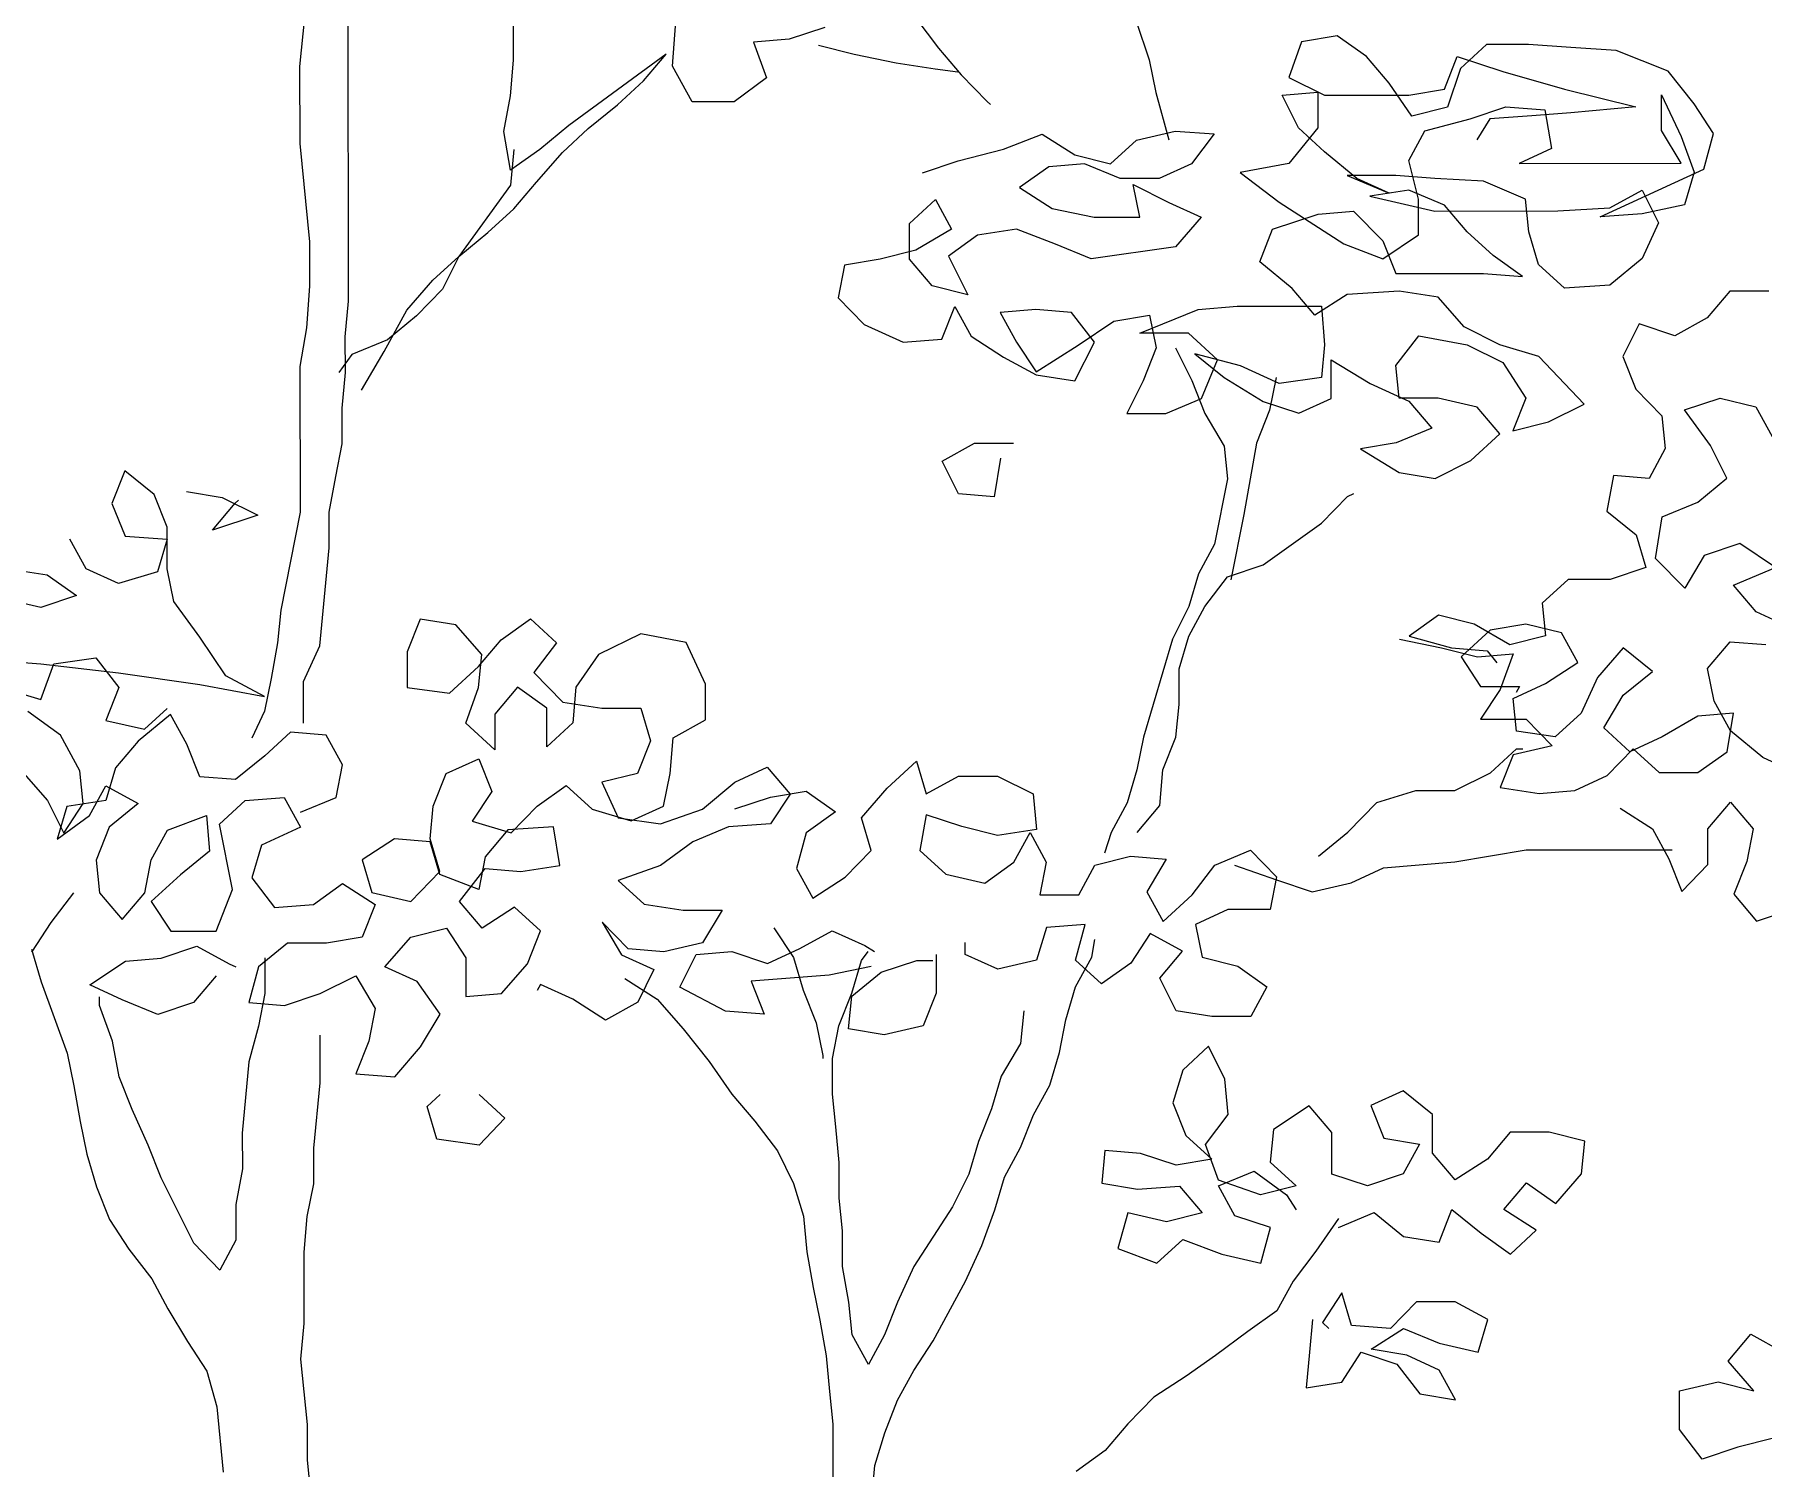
# Model space of a CAD drawing. Header units: inches. Extents: x 295786 to 300745, y 68261 to 70432.
# Drawn here: x 296201.12 to 296233.64, y 70296.56 to 70323.54 of the extents above; entities that cross this region are included whole.
import ezdxf

# ---------------------------------------------------------------- set-up
doc = ezdxf.new("R2010")
doc.units = ezdxf.units.IN
doc.header["$MEASUREMENT"] = 0
doc.layers.add('Tree', color=102, linetype='Continuous')

# ---------------------------------------------------------------- blocks, each defined once
blk = doc.blocks.new('T2')
at = {"layer": 'Tree'}
for p, q in [((-9.269, 231.138), (-9.266, 233.819)), ((-3.754, 223.092), (-3.744, 233.02)), ((-2.336, 233.118), (-2.121, 230.934)), ((-30.062, 232.447), (-30.496, 231.156)), ((-22.697, 232.54), (-23.456, 231.547)), ((-19.665, 232.239), (-18.474, 231.841)), ((-14.576, 230.944), (-14.683, 232.434)), ((-46.092, 231.467), (-44.575, 231.565)), ((-44.575, 231.565), (-43.167, 231.663)), ((-43.167, 231.663), (-41.759, 231.662)), ((-41.759, 231.662), (-40.894, 230.867)), ((-37.752, 231.262), (-36.777, 231.956)), ((-36.777, 231.956), (-35.586, 231.756)), ((-35.586, 231.756), (-35.154, 230.565)), ((-23.456, 231.547), (-24.215, 230.655)), ((-19.449, 231.643), (-20.641, 231.347)), ((-18.474, 231.841), (-17.283, 231.741)), ((-17.283, 231.741), (-17.717, 230.55)), ((-47.825, 230.774), (-46.092, 231.467)), ((-40.785, 231.264), (-42.302, 230.769)), ((-40.353, 230.172), (-40.785, 231.264)), ((-38.511, 230.369), (-37.752, 231.262)), ((-30.496, 231.156), (-30.714, 230.064)), ((-22.049, 231.05), (-23.349, 230.852)), ((-20.641, 231.347), (-22.049, 231.05)), ((-13.602, 230.447), (-14.359, 231.341)), ((-14.359, 231.341), (-11.112, 228.956)), ((-9.162, 229.947), (-9.269, 231.138)), ((-48.693, 229.682), (-47.825, 230.774)), ((-42.302, 230.769), (-44.36, 230.175)), ((-40.894, 230.867), (-40.462, 229.576)), ((-35.154, 230.565), (-36.346, 229.97)), ((-24.215, 230.655), (-25.083, 229.762)), ((-23.349, 230.852), (-24.107, 230.754)), ((-17.717, 230.55), (-16.635, 229.755)), ((-15.227, 229.754), (-14.576, 230.944)), ((-12.736, 229.652), (-13.602, 230.447)), ((-2.121, 230.934), (-2.124, 228.353)), ((-47.609, 229.979), (-48.26, 228.59)), ((-47.61, 228.788), (-47.609, 229.979)), ((-44.36, 230.175), (-46.743, 229.581)), ((-39.162, 229.972), (-40.353, 230.172)), ((-39.271, 229.277), (-38.511, 230.369)), ((-36.346, 229.97), (-39.162, 229.972)), ((-36.129, 230.069), (-36.13, 228.878)), ((-34.938, 229.969), (-36.129, 230.069)), ((-35.48, 228.877), (-34.938, 229.969)), ((-30.714, 230.064), (-31.149, 228.476)), ((-8.946, 228.756), (-9.162, 229.947)), ((-49.343, 228.69), (-48.693, 229.682)), ((-46.743, 229.581), (-44.577, 229.381)), ((-44.577, 229.381), (-43.278, 229.281)), ((-43.711, 229.48), (-43.929, 228.189)), ((-42.411, 229.578), (-43.711, 229.48)), ((-43.278, 229.281), (-41.87, 229.18)), ((-41.22, 229.18), (-42.411, 229.578)), ((-40.462, 229.576), (-39.271, 229.277)), ((-25.083, 229.762), (-25.191, 229.663)), ((-16.635, 229.755), (-15.227, 229.754)), ((-11.762, 228.857), (-12.736, 229.652)), ((-49.02, 227.499), (-49.343, 228.69)), ((-48.261, 227.696), (-47.61, 228.788)), ((-41.87, 229.18), (-41.438, 228.485)), ((-39.704, 228.781), (-41.22, 229.18)), ((-39.164, 227.788), (-39.704, 228.781)), ((-36.348, 228.084), (-35.48, 228.877)), ((-36.13, 228.878), (-35.157, 227.685)), ((-31.365, 228.774), (-32.665, 228.676)), ((-32.665, 228.676), (-31.908, 227.683)), ((-30.066, 228.475), (-31.365, 228.774)), ((-26.925, 228.671), (-28.008, 227.977)), ((-25.626, 228.174), (-26.925, 228.671)), ((-10.897, 228.062), (-11.762, 228.857)), ((-11.112, 228.956), (-10.138, 228.161)), ((-9.164, 227.465), (-8.946, 228.756)), ((-48.26, 228.59), (-48.695, 227.399)), ((-43.929, 228.189), (-42.846, 227.692)), ((-37.432, 227.191), (-36.348, 228.084)), ((-29.2, 227.68), (-30.066, 228.475)), ((-24.11, 227.775), (-25.626, 228.174)), ((-10.138, 228.161), (-9.164, 227.465)), ((-9.272, 228.16), (-9.165, 226.969)), ((-2.124, 228.353), (-2.452, 225.077)), ((-42.846, 227.692), (-48.261, 227.696)), ((-39.49, 226.498), (-39.164, 227.788)), ((-35.157, 227.685), (-33.533, 227.386)), ((-31.908, 227.683), (-30.825, 227.185)), ((-29.526, 227.184), (-28.334, 227.68)), ((-28.008, 227.977), (-29.2, 227.68)), ((-28.334, 227.68), (-27.142, 227.579)), ((-27.142, 227.579), (-26.168, 226.884)), ((-22.919, 227.377), (-24.11, 227.775)), ((-10.031, 227.069), (-10.897, 228.062)), ((-45.556, 225.907), (-49.02, 227.499)), ((-48.695, 227.399), (-48.371, 226.307)), ((-43.064, 226.501), (-41.656, 227.095)), ((-41.656, 227.095), (-40.031, 227.193)), ((-40.031, 227.193), (-38.731, 227.291)), ((-38.731, 227.291), (-37.107, 227.29)), ((-37.107, 227.29), (-38.515, 226.696)), ((-38.515, 226.696), (-37.432, 227.191)), ((-33.533, 227.386), (-34.833, 226.395)), ((-29.959, 226.986), (-31.151, 226.392)), ((-30.825, 227.185), (-29.526, 227.184)), ((-30.177, 225.894), (-29.959, 226.986)), ((-9.274, 226.175), (-10.031, 227.069)), ((-9.165, 226.969), (-7.434, 224.585)), ((-46.963, 226.802), (-47.505, 225.71)), ((-45.88, 226.205), (-46.963, 226.802)), ((-43.173, 225.409), (-43.064, 226.501)), ((-40.357, 226.3), (-39.165, 226.795)), ((-37.865, 226.596), (-40.032, 226.101)), ((-39.491, 225.306), (-39.49, 226.498)), ((-39.165, 226.795), (-37.865, 226.596)), ((-34.833, 226.395), (-37.001, 225.007)), ((-31.151, 226.392), (-32.234, 225.896)), ((-26.168, 226.884), (-27.252, 226.19)), ((-23.353, 226.484), (-23.895, 225.492)), ((-22.487, 225.689), (-23.353, 226.484)), ((-48.371, 226.307), (-46.963, 226.008)), ((-46.963, 226.008), (-45.556, 225.907)), ((-44.147, 226.105), (-45.88, 226.205)), ((-40.032, 226.101), (-44.147, 226.105)), ((-41.116, 225.407), (-40.357, 226.3)), ((-37.324, 226.099), (-38.3, 225.107)), ((-36.133, 225.999), (-37.324, 226.099)), ((-34.617, 225.501), (-36.133, 225.999)), ((-32.234, 225.896), (-31.369, 224.903)), ((-28.66, 225.893), (-30.177, 225.894)), ((-27.252, 226.19), (-28.66, 225.893)), ((-8.408, 225.38), (-9.274, 226.175)), ((-47.505, 225.71), (-46.965, 224.519)), ((-43.499, 224.317), (-43.173, 225.409)), ((-41.983, 224.614), (-41.116, 225.407)), ((-38.301, 224.511), (-39.491, 225.306)), ((-34.185, 224.409), (-34.617, 225.501)), ((-27.362, 224.998), (-26.062, 225.494)), ((-26.062, 225.494), (-24.762, 225.294)), ((-24.762, 225.294), (-23.788, 224.598)), ((-23.895, 225.492), (-22.705, 224.796)), ((-22.489, 224.498), (-22.487, 225.689)), ((-7.434, 224.585), (-8.408, 225.38)), ((-42.958, 223.919), (-41.983, 224.614)), ((-38.3, 225.107), (-38.734, 224.015)), ((-37.001, 225.007), (-38.301, 224.511)), ((-31.369, 224.903), (-28.553, 224.503)), ((-28.553, 224.503), (-27.362, 224.998)), ((-22.705, 224.796), (-21.514, 224.497)), ((-2.452, 225.077), (-2.453, 223.588)), ((-46.965, 224.519), (-45.883, 223.624)), ((-44.367, 223.524), (-43.499, 224.317)), ((-35.269, 223.516), (-34.185, 224.409)), ((-23.788, 224.598), (-24.439, 223.308)), ((-23.248, 223.605), (-22.489, 224.498)), ((-21.514, 224.497), (-20.323, 224.298)), ((-20.323, 224.298), (-20.107, 223.205)), ((-7.434, 224.585), (-6.894, 223.492)), ((-6.569, 223.79), (-7.434, 224.585)), ((-45.883, 223.624), (-44.367, 223.524)), ((-41.659, 224.018), (-42.958, 223.919)), ((-38.734, 224.015), (-41.659, 224.018)), ((-36.028, 222.623), (-35.269, 223.516)), ((-24.439, 223.308), (-23.248, 223.605)), ((-6.894, 223.492), (-6.028, 222.598)), ((-5.703, 222.796), (-6.569, 223.79)), ((-2.453, 223.588), (-2.347, 222.198)), ((-51.19, 223.43), (-49.89, 223.429)), ((-49.89, 223.429), (-49.133, 222.535)), ((-41.011, 222.23), (-40.143, 223.222)), ((-40.143, 223.222), (-38.843, 223.42)), ((-38.843, 223.42), (-37.111, 223.319)), ((-37.111, 223.319), (-36.028, 222.623)), ((-36.245, 222.921), (-36.354, 221.631)), ((-33.429, 222.919), (-36.245, 222.921)), ((-32.129, 222.818), (-33.429, 222.919)), ((-24.006, 222.911), (-24.549, 221.918)), ((-23.574, 221.818), (-24.006, 222.911)), ((-20.107, 223.205), (-20.974, 222.313)), ((-3.646, 221.901), (-3.754, 223.092)), ((-49.133, 222.535), (-48.051, 221.938)), ((-48.051, 221.938), (-46.859, 222.334)), ((-46.859, 222.334), (-46.318, 221.242)), ((-30.18, 222.022), (-32.129, 222.818)), ((-30.505, 222.618), (-30.723, 221.527)), ((-29.314, 222.419), (-30.505, 222.618)), ((-28.123, 221.624), (-29.314, 222.419)), ((-28.665, 221.723), (-27.905, 222.716)), ((-27.905, 222.716), (-26.714, 222.814)), ((-26.714, 222.814), (-25.523, 222.714)), ((-25.523, 222.714), (-26.065, 221.721)), ((-20.974, 222.313), (-22.275, 221.718)), ((-6.028, 222.598), (-5.054, 221.803)), ((-4.947, 221.406), (-5.703, 222.796)), ((-42.202, 221.635), (-41.011, 222.23)), ((-39.495, 221.931), (-41.119, 221.635)), ((-38.737, 220.938), (-39.495, 221.931)), ((-32.781, 221.131), (-31.805, 222.024)), ((-31.805, 222.024), (-30.18, 222.022)), ((-24.549, 221.918), (-25.633, 221.224)), ((-22.275, 221.718), (-23.574, 221.818)), ((-5.054, 221.803), (-3.864, 221.305)), ((-3.648, 220.71), (-3.646, 221.901)), ((-2.347, 222.198), (-2.131, 220.907)), ((-46.318, 221.242), (-46.753, 220.15)), ((-45.02, 219.652), (-43.503, 221.239)), ((-43.503, 221.239), (-42.202, 221.635)), ((-41.119, 221.635), (-42.311, 221.04)), ((-36.354, 221.631), (-36.247, 220.538)), ((-33.539, 220.933), (-32.022, 221.329)), ((-32.022, 221.329), (-32.998, 220.536)), ((-31.372, 221.527), (-31.915, 220.436)), ((-30.723, 221.527), (-30.29, 220.434)), ((-28.016, 220.432), (-28.665, 221.723)), ((-26.716, 220.729), (-28.123, 221.624)), ((-26.065, 221.721), (-26.716, 220.729)), ((-25.633, 221.224), (-26.716, 220.63)), ((-4.19, 220.114), (-4.947, 221.406)), ((-3.864, 221.305), (-3.431, 220.709)), ((-42.311, 221.04), (-43.071, 219.849)), ((-38.847, 219.846), (-38.737, 220.938)), ((-36.571, 221.134), (-37.872, 220.341)), ((-36.573, 219.844), (-36.571, 221.134)), ((-34.839, 220.339), (-33.539, 220.933)), ((-32.24, 219.84), (-32.781, 221.131)), ((-26.716, 220.63), (-28.016, 220.432)), ((-3.541, 219.518), (-3.648, 220.71)), ((-2.131, 220.907), (-2.136, 216.042)), ((-46.753, 220.15), (-47.62, 219.257)), ((-37.872, 220.341), (-39.172, 219.747)), ((-36.247, 220.538), (-34.839, 220.339)), ((-34.731, 220.537), (-34.515, 219.445)), ((-32.998, 220.536), (-34.298, 219.743)), ((-31.915, 220.436), (-32.349, 219.344)), ((-30.29, 220.434), (-29.75, 219.342)), ((-50.76, 219.558), (-51.303, 218.566)), ((-49.569, 219.855), (-50.76, 219.558)), ((-48.378, 219.457), (-49.569, 219.855)), ((-49.246, 218.266), (-48.378, 219.457)), ((-43.83, 219.056), (-45.02, 219.652)), ((-43.071, 219.849), (-42.639, 218.757)), ((-42.205, 218.657), (-41.446, 219.55)), ((-41.446, 219.55), (-40.147, 219.847)), ((-40.147, 219.847), (-38.847, 219.846)), ((-39.172, 219.747), (-39.931, 218.854)), ((-35.49, 219.346), (-36.573, 219.844)), ((-34.298, 219.743), (-35.49, 219.346)), ((-34.515, 219.445), (-34.083, 218.352)), ((-31.05, 219.343), (-32.24, 219.84)), ((-3.542, 218.327), (-3.541, 219.518)), ((-47.62, 219.257), (-47.729, 218.165)), ((-42.639, 218.757), (-43.83, 219.056)), ((-39.931, 218.854), (-38.74, 218.356)), ((-32.349, 219.344), (-33, 218.252)), ((-29.75, 219.342), (-31.05, 219.343)), ((-49.788, 217.174), (-49.246, 218.266)), ((-41.232, 217.763), (-42.205, 218.657)), ((-38.74, 218.356), (-37.549, 218.157)), ((-34.083, 218.352), (-33.652, 215.969)), ((-24.661, 218.345), (-25.96, 218.346)), ((-23.578, 217.748), (-24.661, 218.345)), ((-3.326, 217.235), (-3.542, 218.327)), ((-47.729, 218.165), (-47.189, 217.172)), ((-40.041, 217.166), (-41.232, 217.763)), ((-37.549, 218.157), (-38.849, 217.364)), ((-33, 218.252), (-33.11, 217.16)), ((-25.528, 217.849), (-25.312, 216.558)), ((-24.121, 216.656), (-23.578, 217.748)), ((-48.814, 216.379), (-49.788, 217.174)), ((-47.189, 217.172), (-45.997, 217.27)), ((-45.997, 217.27), (-45.782, 216.079)), ((-38.849, 217.364), (-40.041, 217.166)), ((-33.11, 217.16), (-32.678, 214.976)), ((-3.111, 216.043), (-3.326, 217.235)), ((2.738, 216.634), (3.714, 217.427)), ((3.714, 217.427), (4.146, 216.335)), ((-37.117, 216.568), (-37.334, 216.668)), ((-36.252, 215.674), (-37.117, 216.568)), ((-25.312, 216.558), (-24.121, 216.656)), ((0.464, 216.537), (-0.728, 215.942)), ((1.655, 216.734), (0.464, 216.537)), ((2.304, 215.542), (2.738, 216.634)), ((-47.623, 215.882), (-48.814, 216.379)), ((-45.782, 216.079), (-46.758, 215.286)), ((-33.652, 215.969), (-33.221, 213.785)), ((-3.112, 214.852), (-3.111, 216.043)), ((-2.136, 216.042), (-1.49, 212.766)), ((0.03, 216.338), (-0.078, 216.438)), ((0.787, 215.444), (0.03, 216.338)), ((4.146, 216.335), (3.711, 215.243)), ((-47.408, 214.492), (-47.623, 215.882)), ((-34.304, 214.282), (-36.252, 215.674)), ((-0.728, 215.942), (0.787, 215.444)), ((2.302, 214.152), (2.304, 215.542)), ((-51.416, 214.197), (-50.224, 214.991)), ((-50.224, 214.991), (-49.033, 214.593)), ((-46.758, 215.286), (-47.084, 214.194)), ((-32.678, 214.976), (-32.138, 213.983)), ((-2.79, 211.575), (-3.112, 214.852)), ((3.711, 215.243), (2.303, 215.145)), ((2.303, 215.145), (2.627, 214.053)), ((5.01, 214.15), (5.553, 215.142)), ((-49.033, 214.593), (-48.384, 213.5)), ((-48.384, 213.5), (-47.408, 214.492)), ((-33.113, 213.884), (-34.304, 214.282)), ((-50.008, 213.601), (-51.416, 214.197)), ((-47.084, 214.194), (-45.893, 213.796)), ((-45.893, 213.796), (-44.485, 213.794)), ((-44.485, 213.794), (-43.619, 213)), ((-32.356, 212.891), (-33.113, 213.884)), ((-32.138, 213.983), (-31.814, 212.89)), ((2.085, 213.06), (2.302, 214.152)), ((2.627, 214.053), (3.926, 213.655)), ((3.926, 213.655), (5.01, 214.15)), ((6.309, 213.95), (5.334, 213.256)), ((7.609, 214.148), (6.309, 213.95)), ((-50.767, 212.708), (-50.008, 213.601)), ((5.334, 213.256), (6.525, 212.858)), ((6.525, 212.858), (7.825, 213.155)), ((-52.068, 212.113), (-50.767, 212.708)), ((-43.619, 213), (-43.728, 211.908)), ((-41.345, 212.303), (-40.154, 212.6)), ((-40.154, 212.6), (-39.18, 211.904)), ((-31.815, 211.898), (-32.356, 212.891)), ((-31.814, 212.89), (-31.274, 211.798)), ((-1.49, 212.766), (-1.382, 211.673)), ((1.217, 211.87), (2.085, 213.06)), ((-44.812, 211.015), (-44.27, 212.007)), ((-44.27, 212.007), (-43.078, 212.304)), ((-43.078, 212.304), (-41.887, 212.105)), ((-42.537, 211.609), (-41.345, 212.303)), ((-41.887, 212.105), (-40.913, 211.21)), ((-15.028, 211.685), (-13.512, 211.981)), ((-13.512, 211.981), (-12.105, 211.285)), ((-9.829, 212.475), (-10.696, 211.681)), ((-8.855, 211.779), (-9.829, 212.475)), ((-8.206, 211.282), (-7.338, 212.274)), ((-7.338, 212.274), (-6.147, 212.472)), ((-6.147, 212.472), (-5.715, 211.379)), ((-49.902, 211.714), (-51.093, 211.616)), ((-49.145, 210.82), (-49.902, 211.714)), ((-47.304, 210.719), (-46.328, 211.513)), ((-46.328, 211.513), (-45.463, 210.519)), ((-43.728, 211.908), (-42.537, 211.609)), ((-41.779, 211.41), (-42.105, 211.013)), ((-40.588, 211.508), (-41.779, 211.41)), ((-40.263, 211.508), (-41.455, 211.211)), ((-39.18, 211.904), (-40.588, 211.508)), ((-38.855, 211.804), (-40.263, 211.508)), ((-31.491, 210.805), (-31.815, 211.898)), ((-31.274, 211.798), (-30.302, 208.521)), ((-15.68, 210.296), (-15.028, 211.685)), ((-10.696, 211.681), (-9.939, 210.688)), ((-8.098, 210.885), (-8.855, 211.779)), ((-5.715, 211.379), (-5.716, 210.188)), ((-2.25, 210.384), (-2.79, 211.575)), ((-1.382, 211.673), (-1.167, 210.482)), ((0.349, 210.58), (1.217, 211.87)), ((-49.362, 209.728), (-49.145, 210.82)), ((-43.73, 210.319), (-44.812, 211.015)), ((-41.455, 211.211), (-42.646, 211.311)), ((-42.646, 211.311), (-42.214, 210.119)), ((-40.913, 211.21), (-41.564, 210.218)), ((-31.493, 209.614), (-31.491, 210.805)), ((-12.105, 211.285), (-11.348, 210.193)), ((-8.099, 210.19), (-8.206, 211.282)), ((-7.124, 209.991), (-8.098, 210.885)), ((4.682, 211.172), (3.923, 210.18)), ((6.523, 210.972), (3.924, 210.676)), ((6.09, 210.972), (4.682, 211.172)), ((6.522, 209.781), (6.09, 210.972)), ((8.906, 211.168), (6.523, 210.972)), ((-46.33, 209.924), (-47.304, 210.719)), ((-45.463, 210.519), (-44.922, 209.327)), ((-42.647, 209.822), (-43.73, 210.319)), ((-41.564, 210.218), (-42.864, 210.219)), ((-42.864, 210.219), (-42.756, 210.02)), ((-15.681, 209.104), (-15.68, 210.296)), ((-11.348, 210.193), (-11.241, 209.001)), ((-9.939, 210.688), (-10.915, 209.696)), ((-10.374, 209.497), (-9.398, 210.191)), ((-9.398, 210.191), (-8.641, 209.297)), ((-7.667, 208.998), (-8.099, 210.19)), ((-5.716, 210.188), (-7.124, 209.991)), ((-2.251, 208.994), (-2.25, 210.384)), ((-1.167, 210.482), (-0.951, 209.39)), ((-0.951, 209.886), (0.349, 210.58)), ((1.216, 210.281), (-0.951, 209.886)), ((3.924, 210.676), (1.216, 210.281)), ((3.923, 210.18), (4.355, 209.087)), ((-49.905, 208.736), (-49.362, 209.728)), ((-45.681, 208.832), (-46.33, 209.924)), ((-42.757, 208.73), (-42.647, 209.822)), ((-42.214, 210.119), (-41.565, 209.126)), ((-31.385, 208.522), (-31.493, 209.614)), ((-10.915, 209.696), (-12.215, 209.498)), ((7.822, 210.177), (6.522, 209.781)), ((-49.797, 208.041), (-50.013, 209.332)), ((-50.013, 209.332), (-48.821, 209.231)), ((-48.821, 209.231), (-47.631, 208.535)), ((-44.922, 209.327), (-44.057, 208.532)), ((-43.081, 209.127), (-43.949, 208.234)), ((-41.565, 209.126), (-43.081, 209.127)), ((-14.598, 208.508), (-15.681, 209.104)), ((-13.514, 209.5), (-13.84, 208.408)), ((-12.215, 209.498), (-13.514, 209.5)), ((-10.375, 208.206), (-10.374, 209.497)), ((-8.641, 209.297), (-8.642, 208.106)), ((-0.951, 209.39), (-0.519, 208.496)), ((1.647, 208.295), (2.189, 209.288)), ((2.189, 209.288), (3.271, 208.393)), ((3.055, 208.791), (2.298, 209.486)), ((4.355, 209.087), (3.055, 208.791)), ((5.871, 208.59), (6.955, 209.383)), ((-50.989, 207.843), (-49.905, 208.736)), ((-47.631, 208.535), (-46.548, 208.038)), ((-46.548, 208.038), (-45.681, 208.832)), ((-44.057, 208.532), (-42.757, 208.73)), ((-30.953, 207.429), (-31.385, 208.522)), ((-30.302, 208.521), (-30.087, 207.429)), ((-14.491, 207.316), (-14.598, 208.508)), ((-11.241, 209.001), (-10.375, 208.206)), ((-8.642, 208.106), (-7.667, 208.998)), ((-3.552, 207.605), (-3.01, 208.597)), ((-3.01, 208.597), (-1.819, 208.696)), ((-1.819, 208.696), (-0.953, 207.901)), ((5.22, 207.399), (5.871, 208.59)), ((-48.823, 207.345), (-49.797, 208.041)), ((-46.656, 208.137), (-47.524, 207.344)), ((-45.791, 207.243), (-46.656, 208.137)), ((-43.949, 208.234), (-42.649, 207.936)), ((-42.757, 208.134), (-42.974, 208.134)), ((-41.892, 207.339), (-42.757, 208.134)), ((-42.649, 207.936), (-42.217, 206.843)), ((-13.84, 208.408), (-13.408, 207.315)), ((-0.953, 207.901), (0.021, 207.106)), ((1.212, 207.204), (1.647, 208.295)), ((3.271, 208.393), (4.029, 207.499)), ((-52.072, 207.348), (-50.989, 207.843)), ((-47.524, 207.344), (-48.823, 207.345)), ((-40.701, 206.743), (-41.892, 207.339)), ((-30.846, 206.238), (-30.953, 207.429)), ((-30.087, 207.429), (-29.763, 206.336)), ((-22.722, 207.72), (-23.048, 206.629)), ((-21.748, 206.826), (-22.722, 207.72)), ((-17.74, 207.518), (-18.499, 206.625)), ((-16.658, 207.02), (-17.74, 207.518)), ((-14.276, 206.224), (-14.491, 207.316)), ((-13.408, 207.315), (-12.217, 207.017)), ((-8.101, 207.807), (-8.535, 206.716)), ((-7.018, 207.31), (-8.101, 207.807)), ((-6.586, 206.218), (-7.018, 207.31)), ((-3.337, 206.513), (-3.552, 207.605)), ((4.029, 207.499), (4.352, 206.407)), ((5.11, 206.307), (5.22, 207.399)), ((7.169, 207.397), (6.302, 206.405)), ((-44.708, 206.746), (-45.791, 207.243)), ((-43.517, 206.646), (-44.708, 206.746)), ((-42.217, 206.843), (-43.517, 206.646)), ((-39.401, 206.742), (-40.701, 206.743)), ((-38.102, 206.343), (-39.401, 206.742)), ((-25.43, 207.226), (-26.622, 206.632)), ((-24.13, 207.225), (-25.43, 207.226)), ((-23.048, 206.629), (-24.13, 207.225)), ((-20.883, 205.832), (-21.748, 206.826)), ((-19.041, 206.724), (-20.016, 206.03)), ((-17.849, 206.525), (-19.041, 206.724)), ((-15.576, 206.126), (-16.658, 207.02)), ((-12.217, 207.017), (-12.76, 205.826)), ((-11.026, 206.916), (-11.893, 206.123)), ((-10.052, 206.22), (-11.026, 206.916)), ((-8.535, 206.716), (-7.886, 205.722)), ((0.021, 207.106), (1.212, 207.204)), ((4.353, 206.903), (3.269, 206.309)), ((4.893, 205.91), (4.353, 206.903)), ((-49.907, 206.353), (-50.666, 205.46)), ((-49.15, 205.459), (-49.907, 206.353)), ((-46.225, 206.152), (-47.309, 205.458)), ((-37.129, 205.35), (-38.102, 206.343)), ((-30.089, 205.344), (-30.846, 206.238)), ((-29.763, 206.336), (-29.222, 205.343)), ((-26.622, 206.632), (-26.731, 205.44)), ((-18.499, 206.625), (-17.85, 205.631)), ((-16.659, 206.127), (-17.849, 206.525)), ((-13.193, 205.727), (-14.276, 206.224)), ((-9.186, 205.326), (-10.052, 206.22)), ((-6.479, 205.125), (-6.586, 206.218)), ((-2.146, 206.015), (-3.337, 206.513)), ((-1.604, 206.511), (-2.147, 205.519)), ((-0.305, 206.411), (-1.604, 206.511)), ((0.561, 205.616), (-0.305, 206.411)), ((3.269, 206.309), (4.243, 205.514)), ((4.352, 206.407), (5.652, 206.207)), ((5.759, 205.314), (5.11, 206.307)), ((5.652, 206.207), (5.976, 205.115)), ((6.302, 206.405), (5.759, 205.314)), ((-24.24, 205.537), (-23.049, 205.934)), ((-23.049, 205.934), (-22.833, 204.742)), ((-21.209, 204.741), (-20.883, 205.832)), ((-20.016, 206.03), (-19.042, 205.335)), ((-17.85, 205.631), (-16.443, 205.531)), ((-14.168, 205.628), (-15.576, 206.126)), ((-12.76, 205.826), (-14.168, 205.628)), ((-11.893, 206.123), (-13.193, 205.727)), ((-7.886, 205.722), (-9.186, 205.326)), ((0.126, 203.432), (0.561, 205.616)), ((0.995, 205.913), (0.885, 204.722)), ((2.294, 205.416), (0.995, 205.913)), ((5.976, 205.115), (4.893, 205.91)), ((-50.666, 205.46), (-50.451, 204.368)), ((-49.151, 204.268), (-49.15, 205.459)), ((-47.309, 205.458), (-47.851, 204.465)), ((-36.155, 204.555), (-37.129, 205.35)), ((-29.222, 205.343), (-29.007, 204.648)), ((-26.515, 205.341), (-27.057, 204.348)), ((-26.731, 205.44), (-25.432, 205.241)), ((-25.974, 204.348), (-26.515, 205.341)), ((-25.432, 205.241), (-24.24, 205.537)), ((-19.042, 205.335), (-18.718, 204.143)), ((-16.443, 205.531), (-15.252, 205.034)), ((-15.252, 205.034), (-14.169, 204.238)), ((-10.812, 204.236), (-10.594, 205.526)), ((-10.594, 205.526), (-9.078, 205.425)), ((-9.078, 205.425), (-8.321, 204.531)), ((-6.805, 204.034), (-6.479, 205.125)), ((-6.805, 203.934), (-6.479, 205.026)), ((-6.479, 205.026), (-5.288, 205.124)), ((-5.288, 205.124), (-4.205, 204.429)), ((-2.147, 205.519), (-0.848, 204.922)), ((2.834, 204.423), (2.294, 205.416)), ((4.243, 205.514), (4.675, 204.421)), ((-47.851, 204.465), (-48.286, 203.374)), ((-43.086, 204.759), (-47.959, 204.763)), ((-40.703, 204.36), (-43.086, 204.759)), ((-33.88, 204.751), (-34.747, 203.859)), ((-32.689, 204.254), (-33.88, 204.751)), ((-29.873, 204.549), (-31.064, 204.451)), ((-31.064, 204.451), (-30.416, 203.359)), ((-28.682, 204.251), (-29.873, 204.549)), ((-22.833, 204.742), (-23.7, 203.949)), ((-20.343, 203.846), (-21.209, 204.741)), ((-8.321, 204.531), (-8.105, 203.439)), ((-4.205, 204.429), (-4.531, 203.337)), ((-0.848, 204.922), (-0.524, 203.83)), ((0.885, 204.722), (1.859, 203.927)), ((3.05, 203.33), (2.834, 204.423)), ((4.675, 204.421), (4.566, 203.329)), ((-50.451, 204.368), (-50.019, 203.276)), ((-48.286, 203.374), (-49.151, 204.268)), ((-38.321, 204.159), (-40.703, 204.36)), ((-37.238, 203.662), (-38.321, 204.159)), ((-33.339, 204.254), (-34.747, 203.759)), ((-34.747, 203.859), (-34.532, 202.766)), ((-31.932, 203.261), (-32.689, 204.254)), ((-28.141, 203.257), (-28.682, 204.251)), ((-27.057, 204.348), (-26.842, 203.256)), ((-25, 203.652), (-25.974, 204.348)), ((-23.7, 203.949), (-25, 203.652)), ((-19.261, 203.151), (-20.343, 203.846)), ((-18.718, 204.143), (-19.261, 203.151)), ((-14.169, 204.238), (-12.762, 203.741)), ((-9.513, 204.036), (-10.812, 204.236)), ((-8.321, 204.134), (-9.513, 204.036)), ((-7.456, 203.041), (-8.321, 204.134)), ((-8.105, 203.439), (-6.805, 203.934)), ((-5.831, 203.04), (-6.805, 204.034)), ((-0.524, 203.83), (-1.283, 202.838)), ((1.859, 203.927), (2.833, 203.033)), ((-50.019, 203.276), (-50.778, 202.383)), ((-35.939, 203.363), (-37.238, 203.662)), ((-34.747, 203.759), (-35.939, 203.363)), ((-30.958, 202.366), (-31.932, 203.261)), ((-30.416, 203.359), (-30.958, 202.366)), ((-26.842, 203.256), (-28.141, 203.257)), ((-12.762, 203.741), (-13.629, 202.947)), ((-4.531, 203.337), (-5.831, 203.04)), ((-3.556, 203.634), (-4.64, 202.94)), ((-2.582, 202.938), (-3.556, 203.634)), ((0.666, 202.042), (0.126, 203.432)), ((3.807, 202.436), (3.05, 203.33)), ((4.566, 203.329), (3.807, 202.436)), ((5.432, 203.328), (6.19, 202.335)), ((-50.778, 202.383), (-51.969, 202.781)), ((-34.532, 202.766), (-33.124, 202.765)), ((-33.124, 202.765), (-32.041, 202.268)), ((-14.929, 202.75), (-16.229, 202.751)), ((-16.229, 202.751), (-15.58, 201.658)), ((-13.629, 202.947), (-14.929, 202.75)), ((-10.164, 202.051), (-9.297, 202.844)), ((-9.297, 202.844), (-8.215, 202.149)), ((-8.215, 202.149), (-7.456, 203.041)), ((-4.64, 202.94), (-4.208, 201.847)), ((-1.283, 202.838), (-2.582, 202.938)), ((2.833, 203.033), (2.182, 202.041)), ((-32.041, 202.268), (-32.259, 201.176)), ((-28.035, 201.073), (-28.359, 202.265)), ((-28.359, 202.265), (-27.06, 202.164)), ((-27.06, 202.164), (-26.736, 201.072)), ((-17.962, 202.157), (-18.613, 201.165)), ((-13.089, 201.458), (-12.222, 202.35)), ((-12.222, 202.35), (-12.873, 201.259)), ((-7.024, 202.148), (-7.674, 201.155)), ((-5.833, 201.849), (-7.024, 202.148)), ((6.19, 202.335), (6.838, 201.342)), ((-31.609, 201.374), (-30.525, 201.969)), ((-30.525, 201.969), (-29.877, 200.975)), ((-28.577, 201.173), (-28.684, 201.769)), ((-24.353, 201.269), (-24.352, 201.666)), ((-20.995, 201.564), (-21.32, 201.365)), ((-19.912, 202.059), (-20.995, 201.564)), ((-18.829, 201.463), (-19.912, 202.059)), ((-15.58, 201.658), (-14.281, 201.359)), ((-9.732, 200.959), (-10.164, 202.051)), ((-4.967, 200.855), (-5.833, 201.849)), ((-4.208, 201.847), (-3.017, 201.648)), ((-3.017, 201.648), (-1.717, 201.647)), ((-1.717, 201.647), (-0.743, 200.852)), ((1.315, 201.545), (0.232, 200.95)), ((2.182, 202.041), (0.666, 202.042)), ((2.506, 201.147), (1.315, 201.545)), ((-32.259, 201.176), (-33.451, 200.879)), ((-30.852, 200.48), (-31.609, 201.374)), ((-29.877, 200.975), (-28.903, 200.28)), ((-28.903, 200.28), (-28.035, 201.073)), ((-28.036, 200.18), (-28.577, 201.173)), ((-26.736, 201.072), (-25.436, 200.773)), ((-25.436, 200.773), (-24.353, 201.269)), ((-23.378, 201.268), (-23.379, 199.977)), ((-22.729, 201.069), (-23.27, 201.069)), ((-21.538, 200.671), (-22.729, 201.069)), ((-20.887, 201.067), (-21.104, 201.365)), ((-20.564, 199.975), (-20.887, 201.067)), ((-18.613, 201.165), (-18.939, 200.073)), ((-17.747, 200.965), (-18.829, 201.463)), ((-16.555, 201.361), (-17.747, 200.965)), ((-15.364, 201.261), (-16.555, 201.361)), ((-14.823, 200.169), (-15.364, 201.261)), ((-14.281, 201.359), (-13.089, 201.458)), ((-12.873, 201.259), (-13.956, 200.764)), ((-8.867, 199.965), (-9.732, 200.959)), ((-7.674, 201.155), (-7.676, 199.865)), ((-0.96, 201.15), (-0.961, 199.958)), ((0.232, 200.95), (0.015, 200.851)), ((3.697, 201.047), (2.506, 201.147)), ((4.888, 200.251), (3.697, 201.047)), ((6.838, 201.441), (6.512, 200.349)), ((-33.451, 200.879), (-34.426, 200.185)), ((-31.394, 199.388), (-30.852, 200.48)), ((-20.564, 199.876), (-21.538, 200.671)), ((-21.212, 200.869), (-19.805, 200.57)), ((-19.805, 200.57), (-17.206, 200.369)), ((-17.206, 200.369), (-17.64, 199.277)), ((-12.982, 200.465), (-14.066, 199.771)), ((-13.956, 200.764), (-13.416, 199.671)), ((-6.051, 200.36), (-4.967, 200.855)), ((-3.993, 200.557), (-4.644, 199.465)), ((-2.802, 199.96), (-3.993, 200.557)), ((-0.743, 200.852), (-0.42, 199.66)), ((0.664, 200.553), (1.422, 199.659)), ((-34.426, 200.185), (-33.886, 199.192)), ((-27.712, 199.087), (-28.036, 200.18)), ((-23.379, 199.977), (-22.947, 198.885)), ((-20.131, 198.882), (-20.564, 199.975)), ((-20.456, 198.783), (-20.564, 199.876)), ((-18.939, 200.073), (-19.373, 198.981)), ((-16.34, 199.376), (-14.823, 200.169)), ((-11.25, 199.768), (-10.166, 200.264)), ((-10.166, 200.264), (-10.058, 200.065)), ((-7.676, 199.865), (-8.867, 199.965)), ((-6.81, 199.268), (-6.051, 200.36)), ((-1.611, 199.562), (-2.802, 199.96)), ((-0.961, 199.958), (-0.745, 198.866)), ((3.804, 199.756), (4.888, 200.251)), ((4.562, 199.557), (4.563, 199.854)), ((6.512, 200.349), (5.644, 197.967)), ((-32.586, 199.191), (-31.394, 199.388)), ((-26.304, 199.384), (-26.197, 198.292)), ((-17.64, 199.277), (-16.34, 199.376)), ((-14.066, 199.771), (-14.933, 198.779)), ((-13.416, 199.671), (-12.333, 199.074)), ((-12.333, 199.074), (-11.25, 199.768)), ((-6.161, 198.176), (-6.81, 199.268)), ((-4.644, 199.465), (-4.428, 198.373)), ((-0.42, 199.66), (-1.611, 199.562)), ((1.422, 199.659), (2.612, 199.26)), ((2.612, 199.26), (3.804, 199.756)), ((4.128, 198.366), (4.562, 199.557)), ((-33.886, 199.192), (-32.586, 199.191)), ((-27.497, 197.995), (-27.712, 199.087)), ((-22.947, 198.885), (-21.648, 198.586)), ((-21.648, 198.586), (-20.456, 198.783)), ((-19.916, 197.79), (-20.131, 198.882)), ((-19.373, 198.981), (-19.591, 197.889)), ((-14.933, 198.779), (-15.801, 197.687)), ((-0.745, 198.866), (-0.422, 197.675)), ((-33.021, 197.106), (-32.479, 198.198)), ((-32.479, 198.198), (-31.613, 197.403)), ((-26.197, 198.292), (-25.548, 197.199)), ((-5.296, 197.182), (-6.161, 198.176)), ((-4.428, 198.373), (-3.996, 197.28)), ((-2.805, 196.982), (-2.803, 198.57)), ((3.91, 197.175), (4.128, 198.366)), ((-27.173, 196.903), (-27.497, 197.995)), ((-19.917, 196.599), (-19.916, 197.79)), ((-19.591, 197.889), (-19.591, 197.79)), ((-15.801, 197.687), (-16.56, 196.596)), ((-0.422, 197.675), (-0.207, 195.292)), ((5.644, 197.967), (5.426, 196.875)), ((-33.131, 195.915), (-33.021, 197.106)), ((-31.613, 197.403), (-31.289, 196.311)), ((-26.633, 195.91), (-27.173, 196.903)), ((-25.548, 197.199), (-25.224, 196.107)), ((-3.996, 197.28), (-5.296, 197.182)), ((-2.591, 194.797), (-2.805, 196.982)), ((3.476, 196.083), (3.91, 197.175)), ((-39.954, 195.921), (-38.978, 196.714)), ((-38.978, 196.714), (-37.896, 196.217)), ((-20.027, 195.507), (-19.917, 196.599)), ((-16.56, 196.596), (-17.319, 195.703)), ((-8.112, 196.589), (-8.979, 195.795)), ((-6.38, 196.19), (-6.813, 196.588)), ((5.426, 196.875), (5.208, 195.684)), ((-39.955, 194.63), (-39.954, 195.921)), ((-37.896, 196.217), (-38.33, 195.125)), ((-36.597, 195.322), (-35.838, 196.215)), ((-35.838, 196.215), (-34.647, 195.42)), ((-32.374, 194.922), (-33.131, 195.915)), ((-31.289, 196.311), (-31.723, 195.219)), ((-26.2, 194.817), (-26.633, 195.91)), ((-25.224, 196.107), (-24.792, 195.015)), ((-8.979, 195.795), (-8.114, 194.901)), ((-6.706, 195.099), (-6.38, 196.19)), ((2.933, 194.892), (3.476, 196.083)), ((-45.045, 195.032), (-43.853, 195.328)), ((-43.853, 195.328), (-42.554, 195.327)), ((-42.554, 195.327), (-41.796, 194.433)), ((-36.598, 193.932), (-36.597, 195.322)), ((-34.647, 195.42), (-34.54, 194.328)), ((-31.723, 195.219), (-32.591, 194.425)), ((-20.136, 194.316), (-20.027, 195.507)), ((-17.319, 195.703), (-18.078, 194.711)), ((-0.207, 195.292), (-0.209, 194.1)), ((5.208, 195.684), (4.99, 194.592)), ((-44.938, 193.939), (-45.045, 195.032)), ((-40.714, 193.737), (-39.955, 194.63)), ((-38.33, 195.125), (-39.522, 194.928)), ((-39.522, 194.928), (-38.981, 193.934)), ((-32.808, 193.731), (-32.374, 194.922)), ((-31.4, 194.226), (-30.208, 194.622)), ((-30.208, 194.622), (-29.016, 194.72)), ((-29.016, 194.72), (-28.909, 193.628)), ((-25.66, 193.824), (-26.2, 194.817)), ((-24.792, 195.015), (-24.469, 193.922)), ((-18.078, 194.711), (-18.62, 193.619)), ((-8.114, 194.901), (-6.706, 195.099)), ((-2.592, 193.606), (-2.591, 194.797)), ((2.499, 193.8), (2.933, 194.892)), ((4.99, 194.592), (4.664, 193.501)), ((-41.796, 194.433), (-40.714, 193.737)), ((-34.54, 194.328), (-35.407, 193.534)), ((-33.999, 194.029), (-35.083, 193.236)), ((-32.808, 193.532), (-33.999, 194.029)), ((-32.591, 194.425), (-31.4, 194.226)), ((-20.137, 193.124), (-20.136, 194.316)), ((-0.209, 194.1), (0.007, 192.909)), ((-44.072, 192.946), (-44.938, 193.939)), ((-43.097, 193.64), (-44.072, 192.946)), ((-42.34, 192.746), (-43.097, 193.64)), ((-38.981, 193.934), (-37.79, 193.536)), ((-37.79, 193.536), (-36.598, 193.932)), ((-35.407, 193.534), (-34.216, 193.235)), ((-34.216, 193.235), (-32.808, 193.731)), ((-33.351, 192.54), (-32.808, 193.532)), ((-31.509, 193.531), (-32.268, 192.638)), ((-30.101, 193.431), (-31.509, 193.531)), ((-28.909, 193.628), (-30.101, 193.431)), ((-25.336, 192.732), (-25.66, 193.824)), ((-24.469, 193.922), (-23.928, 192.83)), ((-18.62, 193.619), (-18.946, 192.528)), ((-2.376, 192.514), (-2.592, 193.606)), ((1.414, 191.617), (2.499, 193.8)), ((4.664, 193.501), (4.23, 192.409)), ((-35.083, 193.236), (-35.408, 192.74)), ((-20.247, 192.032), (-20.137, 193.124)), ((0.007, 192.909), (0.006, 191.718)), ((-43.423, 192.052), (-42.34, 192.746)), ((-40.607, 192.744), (-41.582, 191.951)), ((-40.175, 191.652), (-40.607, 192.744)), ((-38.008, 192.643), (-38.983, 191.85)), ((-36.817, 192.146), (-38.008, 192.643)), ((-36.816, 192.443), (-36.059, 191.351)), ((-34.542, 192.144), (-33.351, 192.54)), ((-32.268, 192.638), (-31.077, 192.339)), ((-31.077, 192.339), (-29.777, 192.636)), ((-29.777, 192.636), (-29.453, 191.444)), ((-24.904, 191.54), (-25.336, 192.732)), ((-23.928, 192.83), (-22.63, 190.843)), ((-18.946, 192.528), (-19.056, 191.336)), ((-2.269, 191.322), (-2.376, 192.514)), ((4.23, 192.409), (3.579, 191.417)), ((-42.558, 191.257), (-43.423, 192.052)), ((-41.582, 191.951), (-42.558, 191.257)), ((-38.983, 191.85), (-40.175, 191.652)), ((-34.219, 190.952), (-34.542, 192.144)), ((-31.619, 191.744), (-32.919, 191.249)), ((-30.753, 190.949), (-31.619, 191.744)), ((-20.248, 190.841), (-20.247, 192.032)), ((0.006, 191.718), (0.546, 190.724)), ((-36.059, 191.351), (-35.302, 190.357)), ((-32.919, 191.249), (-34.219, 190.952)), ((-29.453, 191.444), (-30.753, 190.949)), ((-24.364, 190.348), (-24.904, 191.54)), ((-19.056, 191.336), (-19.274, 190.145)), ((-2.271, 188.94), (-2.269, 191.322)), ((0.546, 190.724), (1.414, 191.617)), ((3.579, 191.417), (2.82, 190.425)), ((-22.63, 190.843), (-22.09, 189.651)), ((-20.466, 189.65), (-20.248, 190.841)), ((-35.302, 190.357), (-34.762, 189.364)), ((-19.274, 190.145), (-19.491, 189.053)), ((2.82, 190.425), (2.278, 189.432)), ((-41.802, 189.072), (-40.718, 189.667)), ((-40.718, 189.667), (-39.419, 189.666)), ((-39.419, 189.666), (-38.553, 188.772)), ((-37.253, 188.87), (-36.927, 189.962)), ((-36.927, 189.962), (-36.278, 188.968)), ((2.278, 189.432), (1.627, 188.341)), ((-41.478, 187.98), (-41.802, 189.072)), ((-38.553, 188.772), (-37.253, 188.87)), ((-36.278, 188.968), (-36.495, 188.77)), ((-35.953, 189.067), (-35.846, 187.975)), ((-34.762, 189.364), (-33.788, 188.668)), ((-2.164, 187.748), (-2.271, 188.94)), ((-40.178, 188.277), (-41.478, 187.98)), ((-38.986, 188.772), (-40.178, 188.277)), ((-37.904, 188.076), (-38.986, 188.772)), ((-33.788, 188.668), (-32.706, 187.873)), ((1.627, 188.341), (0.976, 187.349)), ((72.349, 188.579), (71.265, 187.984)), ((73.106, 187.685), (72.349, 188.579)), ((-40.179, 187.383), (-39.095, 187.879)), ((-39.095, 187.879), (-37.904, 188.076)), ((-37.579, 187.977), (-38.771, 187.58)), ((-36.93, 186.983), (-37.579, 187.977)), ((-35.846, 187.975), (-35.739, 186.784)), ((-32.706, 187.873), (-31.732, 187.177)), ((72.239, 186.693), (73.106, 187.685)), ((-40.721, 186.391), (-40.179, 187.383)), ((-38.771, 187.58), (-39.53, 186.588)), ((-31.732, 187.177), (-30.649, 186.482)), ((-39.53, 186.588), (-40.721, 186.391)), ((-35.739, 186.784), (-36.93, 186.983)), ((73.43, 186.99), (72.239, 186.693)), ((74.73, 186.691), (73.43, 186.99)), ((74.728, 185.4), (74.73, 186.691)), ((-30.649, 186.482), (-29.784, 185.587)), ((-29.784, 185.587), (-29.026, 184.693)), ((73.969, 184.408), (74.728, 185.4)), ((71.587, 185.105), (72.778, 184.806)), ((72.778, 184.806), (73.969, 184.408)), ((-29.026, 184.693), (-28.052, 183.997))]:
    blk.add_line(p, q, dxfattribs=at)
at = {"layer": 'Tree', "color": 34}
for p, q in [((-23.283, 188.362), (-24.364, 190.348)), ((-22.09, 189.651), (-21.658, 188.559)), ((-20.575, 188.558), (-20.466, 189.65)), ((-19.491, 189.053), (-19.709, 187.862)), ((-22.634, 187.368), (-23.283, 188.362)), ((-21.658, 188.559), (-21.117, 187.566)), ((-21.117, 187.566), (-20.575, 188.558)), ((-19.709, 187.862), (-19.819, 186.671)), ((-2.383, 185.564), (-2.164, 187.748)), ((-22.093, 186.375), (-22.634, 187.368)), ((0.976, 187.349), (0.65, 186.157)), ((-19.819, 186.671), (-19.928, 185.579)), ((-21.661, 185.283), (-22.093, 186.375)), ((0.65, 186.157), (0.431, 183.974)), ((-19.928, 185.579), (-19.932, 181.807)), ((-2.384, 184.373), (-2.383, 185.564)), ((-21.337, 184.19), (-21.661, 185.283)), ((-2.494, 183.281), (-2.384, 184.373)), ((-21.23, 183.098), (-21.337, 184.19))]:
    blk.add_line(p, q, dxfattribs=at)

msp = doc.modelspace()

# ---------------------------------------------------------------- block references
at = {"layer": 'Tree', "xscale": -0.5632000000000001, "yscale": 0.5632000000000001, "zscale": 0.5632000000000001}
for p in [(296204.90782938, 70192.87553544), (296274.14351069, 70192.87553544)]:
    msp.add_blockref('T2', p, dxfattribs=at)

doc.saveas('drawing.dxf')
